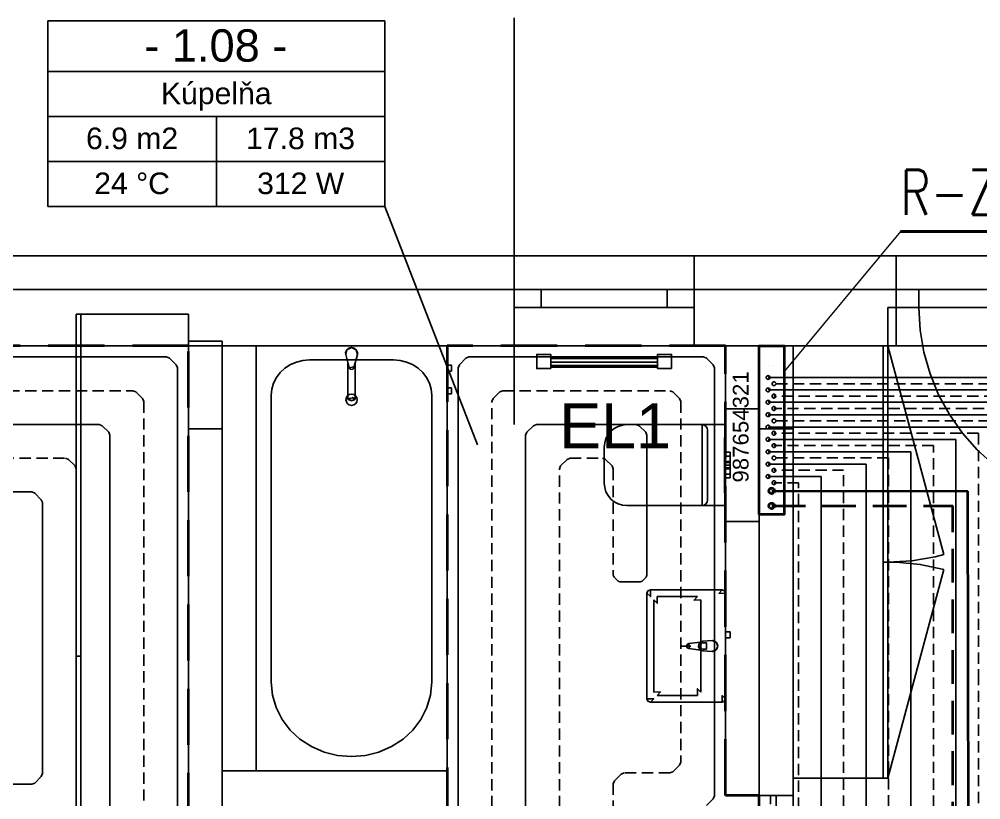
# Model space of a CAD drawing. Header units: millimetres. Extents: x 1046 to 79138, y -20101 to 54562.
# Drawn here: x 13795 to 18075, y 13412 to 16883 of the extents above; entities that cross this region are included whole.
import ezdxf

# ---------------------------------------------------------------- set-up
doc = ezdxf.new("R2010")
doc.units = ezdxf.units.MM
doc.linetypes.add('BODKO__IARKOVAN___M', pattern=[225, 125, -42.5, 15, -42.5])
doc.linetypes.add('DASH', pattern=[75, 50, -25])
for name, color, linetype in [('1__NP___MIESTNOSTIUK', 7, 'Continuous'), ('1__NP___ROZDE_OVA_E', 7, 'Continuous'), ('DXF_LAYER', 1, 'Continuous'), ('ODVODN__POTRUBIE___PODL__VYK_', 7, 'Continuous'), ('OKRAJOV__DILAT_CIA_PDL', 2, 'Continuous'), ('PODLAHOVKA', 7, 'Continuous'), ('POLO_KY', 7, 'Continuous'), ('PR_VODN__POTRUBIE___PODL__VYK_', 7, 'Continuous'), ('TABU_KY', 7, 'Continuous'), ('UK_REBRIK', 94, 'Continuous')]:
    doc.layers.add(name, color=color, linetype=linetype)
for name, color, linetype, lineweight in [('PISMO-R', 6, 'Continuous', 9), ('ROZVOD', 1, 'Continuous', 50), ('vyk-privod-45', 240, 'Continuous', 40), ('vyk-vratka_35°C', 132, 'DASH', 40)]:
    doc.layers.add(name, color=color, linetype=linetype, lineweight=lineweight)
doc.styles.add('ARIAL', font='arial.ttf')
doc.styles.add('TEXT125', font='romans.shx', dxfattribs={"width": 0.8, "height": 100})

# ---------------------------------------------------------------- blocks, each defined once
blk = doc.blocks.new('REBRIK450')
at = {"layer": 'UK_REBRIK', "ltscale": 3}
for p, q in [((35966.5, 10595.5), (35966.5, 11070.5)), ((35973.2, 10595.5), (35973.2, 11070.5)), ((35989, 10595.5), (35989, 11070.5)), ((36004.6, 10595.5), (36004.6, 11070.5)), ((36011.5, 10595.5), (36011.5, 11070.5))]:
    blk.add_line(p, q, dxfattribs=at)
for points in [[(36017.7, 11070.5), (36017.7, 11133), (35955.2, 11133), (35955.2, 11070.5), (36017.7, 11070.5)], [(36017.7, 10533), (36017.7, 10595.5), (35955.2, 10595.5), (35955.2, 10533), (36017.7, 10533)]]:
    blk.add_lwpolyline(points, dxfattribs=at)

msp = doc.modelspace()

# ---------------------------------------------------------------- linework, layer by layer
msp.add_line((15423.3, 16050.7), (15835.2, 14990.8))
at = {"layer": '1__NP___MIESTNOSTIUK'}
for p, q in [((13923.3, 16650.7), (13923.3, 16876.7)), ((13923.3, 16876.7), (15423.3, 16876.7)), ((15423.3, 16650.7), (15423.3, 16876.7)), ((13923.3, 16450.7), (13923.3, 16650.7)), ((13923.3, 16650.7), (15423.3, 16650.7)), ((13923.3, 16650.7), (15423.3, 16650.7)), ((15423.3, 16450.7), (15423.3, 16650.7)), ((13923.3, 16250.7), (13923.3, 16450.7)), ((13923.3, 16450.7), (15423.3, 16450.7)), ((13923.3, 16450.7), (15423.3, 16450.7)), ((14673.3, 16250.7), (14673.3, 16450.7)), ((15423.3, 16250.7), (15423.3, 16450.7)), ((13923.3, 16050.7), (13923.3, 16250.7)), ((13923.3, 16250.7), (15423.3, 16250.7)), ((13923.3, 16250.7), (15423.3, 16250.7)), ((14673.3, 16050.7), (14673.3, 16250.7)), ((15423.3, 16050.7), (15423.3, 16250.7)), ((13923.3, 16050.7), (15423.3, 16050.7))]:
    msp.add_line(p, q, dxfattribs=at)
at = {"layer": '1__NP___ROZDE_OVA_E', "color": 92}
for p, q in [((17089.3, 15431.4), (17089.3, 15431.4)), ((17199.3, 15431.4), (17199.3, 15431.4)), ((17089.3, 14681.4), (17089.3, 14681.4)), ((17199.3, 14681.4), (17199.3, 14681.4))]:
    msp.add_line(p, q, dxfattribs=at)
at = {"layer": '1__NP___ROZDE_OVA_E', "color": 12}
for p, q in [((17128.3, 15344.4), (17128.3, 15345.4)), ((17128.3, 14767.4), (17128.3, 14766.4))]:
    msp.add_line(p, q, dxfattribs=at)
at = {"layer": '1__NP___ROZDE_OVA_E', "color": 172, "linetype": 'DASH'}
for p, q in [((17148.3, 15344.4), (17148.3, 15345.4)), ((17148.3, 14767.4), (17148.3, 14766.4))]:
    msp.add_line(p, q, dxfattribs=at)
at = {"layer": '1__NP___ROZDE_OVA_E', "color": 92}
msp.add_lwpolyline([(17089.3, 14681.4), (17089.3, 15431.4), (17199.3, 15431.4), (17199.3, 14681.4), (17089.3, 14681.4)], dxfattribs=at)
at = {"layer": '1__NP___ROZDE_OVA_E', "lineweight": 40}
msp.add_lwpolyline([(17089.3, 14681.4), (17089.3, 15431.4), (17199.3, 15431.4), (17199.3, 14681.4), (17089.3, 14681.4)], dxfattribs=at)
at = {"layer": 'DXF_LAYER', "color": 252, "linetype": 'Continuous'}
for p, q in [((15998.9, 15831.4), (10299.3, 15831.4)), ((15998.9, 15831.4), (10449.3, 15831.4)), ((15998.9, 15681.4), (15998.9, 15831.4)), ((16798.9, 15831.4), (15998.9, 15831.4)), ((15998.9, 15831.4), (15998.9, 15431.4)), ((15998.9, 15831.4), (15998.9, 15681.4)), ((15998.9, 15831.4), (16798.9, 15831.4)), ((15998.9, 15831.4), (15998.9, 15681.4)), ((16798.9, 15831.4), (16798.9, 15681.4)), ((17699.1, 15831.4), (16798.9, 15831.4)), ((16798.9, 15431.4), (16798.9, 15831.4)), ((16798.9, 15831.4), (16798.9, 15681.4)), ((17699.1, 15831.4), (16798.9, 15831.4)), ((16798.9, 15831.4), (16798.9, 15681.4)), ((17699.1, 15681.4), (17699.1, 15831.4)), ((18799.1, 15831.4), (17699.1, 15831.4)), ((17699.1, 15831.4), (17699.1, 15431.4)), ((17699.1, 15831.4), (17699.1, 15681.4)), ((17699.1, 15831.4), (17699.1, 15681.4)), ((23849.3, 15681.4), (10449.3, 15681.4)), ((10449.3, 15681.4), (15998.9, 15681.4)), ((15998.9, 15681.4), (10699.3, 15681.4)), ((15998.9, 15681.4), (10699.3, 15681.4)), ((15998.9, 15431.4), (15998.9, 15681.4)), ((15998.9, 15681.4), (15998.9, 15601.4)), ((16118.9, 15681.4), (15998.9, 15681.4)), ((15998.9, 15681.4), (15998.9, 15601.4)), ((15998.9, 15681.4), (15998.9, 15601.4)), ((16118.9, 15601.4), (16118.9, 15681.4)), ((16678.9, 15681.4), (16118.9, 15681.4)), ((16798.9, 15681.4), (16678.9, 15681.4)), ((16678.9, 15681.4), (16678.9, 15601.4)), ((16798.9, 15681.4), (17699.1, 15681.4)), ((16798.9, 15681.4), (16798.9, 15431.4)), ((17699.1, 15681.4), (16798.9, 15681.4)), ((17699.1, 15681.4), (16798.9, 15681.4)), ((16798.9, 15681.4), (16798.9, 15601.4)), ((16798.9, 15681.4), (16798.9, 15601.4)), ((16798.9, 15681.4), (16798.9, 15601.4)), ((18799.1, 15681.4), (17699.1, 15681.4)), ((17699.1, 15681.4), (17699.1, 15601.4)), ((18799.1, 15681.4), (17699.1, 15681.4)), ((17699.1, 15681.4), (17699.1, 15601.4)), ((17699.1, 15431.4), (17699.1, 15681.4)), ((17699.1, 15681.4), (17699.1, 15601.4)), ((17699.1, 15681.4), (17799.1, 15681.4)), ((17699.1, 15601.4), (17699.1, 15681.4)), ((17699.1, 15681.4), (17699.1, 15601.4)), ((17699.1, 15681.4), (17699.1, 15601.4)), ((17799.1, 15681.4), (18699.1, 15681.4)), ((17799.1, 15681.4), (17799.1, 15601.4)), ((15998.9, 15601.4), (15998.9, 15431.4)), ((15998.9, 15601.4), (16118.9, 15601.4)), ((15998.9, 15601.4), (15998.9, 15431.4)), ((16118.9, 15601.4), (16678.9, 15601.4)), ((16678.9, 15601.4), (16798.9, 15601.4)), ((16798.9, 15601.4), (16798.9, 15431.4)), ((16798.9, 15601.4), (16798.9, 15431.4)), ((18799.1, 15601.4), (17661.1, 15601.4)), ((17661.1, 15601.4), (17661.1, 15431.4)), ((17699.1, 15601.4), (18799.1, 15601.4)), ((17699.1, 15601.4), (18799.1, 15601.4)), ((17699.1, 15601.4), (17699.1, 15431.4)), ((17799.1, 15601.4), (17699.1, 15601.4)), ((17699.1, 15601.4), (17699.1, 15431.4)), ((18699.1, 15601.4), (17799.1, 15601.4)), ((14549.3, 15571.4), (14049.3, 15571.4)), ((14049.3, 15571.4), (14049.3, 12531.4)), ((14049.3, 12531.4), (14049.3, 15571.4)), ((14049.3, 15571.4), (14549.3, 15571.4)), ((14069.3, 12531.4), (14069.3, 15571.4)), ((14549.3, 12531.4), (14549.3, 15571.4)), ((14549.3, 15571.4), (14549.3, 12531.4)), ((14699.3, 15451.4), (14549.3, 15451.4)), ((14549.3, 15451.4), (14549.3, 15431.4)), ((14549.3, 15451.4), (14549.3, 15431.4)), ((14699.3, 15431.4), (14699.3, 15451.4)), ((14699.3, 15431.4), (14699.3, 15451.4)), ((14549.3, 15431.4), (10699.3, 15431.4)), ((10699.3, 15431.4), (15998.9, 15431.4)), ((10699.3, 15431.4), (15998.9, 15431.4)), ((14549.3, 12391.4), (14549.3, 15431.4)), ((14549.3, 15431.4), (14699.3, 15431.4)), ((14699.3, 15431.4), (14549.3, 15431.4)), ((14549.3, 15431.4), (14549.3, 15061.2)), ((14699.3, 15431.4), (14549.3, 15431.4)), ((14549.3, 15431.4), (14549.3, 15061.2)), ((14699.3, 15431.4), (14699.3, 12391.4)), ((17089.3, 15431.4), (14699.3, 15431.4)), ((14699.3, 15431.4), (14699.3, 13541.4)), ((14849.3, 15431.4), (14699.3, 15431.4)), ((14699.3, 15431.4), (14699.3, 13541.4)), ((14849.3, 15431.4), (14699.3, 15431.4)), ((14699.3, 15061.2), (14699.3, 15431.4)), ((14699.3, 15061.2), (14699.3, 15431.4)), ((14849.3, 15431.4), (14849.3, 13541.4)), ((15699.3, 15431.4), (14849.3, 15431.4)), ((14849.3, 15431.4), (14849.3, 13541.4)), ((15699.3, 15431.4), (14849.3, 15431.4)), ((14849.3, 13541.4), (14849.3, 15431.4)), ((14849.3, 13541.4), (14849.3, 15431.4)), ((15254.1, 15413.7), (15248.3, 15392.1)), ((15274.3, 15423.1), (15254.1, 15413.7)), ((15294.5, 15413.7), (15274.3, 15423.1)), ((15300.3, 15392.1), (15294.5, 15413.7)), ((15699.3, 13541.4), (15699.3, 15431.4)), ((15699.3, 13541.4), (15699.3, 15431.4)), ((15998.9, 15431.4), (16798.9, 15431.4)), ((15998.9, 15431.4), (16798.9, 15431.4)), ((16798.9, 15431.4), (17699.1, 15431.4)), ((16798.9, 15431.4), (17699.1, 15431.4)), ((16939.3, 15431.4), (17089.3, 15431.4)), ((17089.3, 15431.4), (16939.3, 15431.4)), ((16939.3, 15431.4), (16939.3, 13431.4)), ((16939.3, 15431.4), (16939.3, 13431.4)), ((17089.3, 13431.4), (17089.3, 15431.4)), ((17089.3, 13431.4), (17089.3, 15431.4)), ((17089.3, 13393.1), (17089.3, 15431.4)), ((17089.3, 15431.4), (17239.3, 15431.4)), ((17239.3, 15431.4), (17089.3, 15431.4)), ((17089.3, 15431.4), (17089.3, 15061.2)), ((17089.3, 15431.4), (17089.3, 15061.2)), ((17661.1, 15431.4), (17239.3, 15431.4)), ((17239.3, 15431.4), (17239.3, 13508)), ((17661.1, 15431.4), (17239.3, 15431.4)), ((17239.3, 15431.4), (17239.3, 13508)), ((17661.1, 15431.4), (17239.3, 15431.4)), ((17239.3, 15431.4), (17239.3, 13431.4)), ((17239.3, 15061.2), (17239.3, 15431.4)), ((17239.3, 15061.2), (17239.3, 15431.4)), ((17641.1, 13508), (17641.1, 15431.4)), ((17661.1, 13508), (17661.1, 15431.4)), ((17661.1, 13508), (17661.1, 15431.4)), ((17661.1, 15431.4), (17910, 14502.5)), ((17699.1, 15431.4), (18799.1, 15431.4)), ((15057.8, 15366), (15029.2, 15358.9)), ((15057.8, 15366), (15029.2, 15358.9)), ((15087.3, 15368.4), (15057.8, 15366)), ((15087.3, 15368.4), (15057.8, 15366)), ((15461.3, 15368.4), (15087.3, 15368.4)), ((15461.3, 15368.4), (15087.3, 15368.4)), ((15248.3, 15392.1), (15248.3, 15392.1)), ((15248.3, 15392.1), (15264.5, 15333.3)), ((15248.3, 15392.1), (15264.5, 15333.3)), ((15284.2, 15333.3), (15300.3, 15392.1)), ((15284.2, 15333.3), (15300.3, 15392.1)), ((15300.3, 15392.1), (15300.3, 15392.1)), ((15490.8, 15366), (15461.3, 15368.4)), ((15490.8, 15366), (15461.3, 15368.4)), ((15519.5, 15358.9), (15490.8, 15366)), ((15519.5, 15358.9), (15490.8, 15366)), ((14978, 15331.6), (14957.1, 15312.1)), ((14978, 15331.6), (14957.1, 15312.1)), ((15002.3, 15347.3), (14978, 15331.6)), ((15002.3, 15347.3), (14978, 15331.6)), ((15029.2, 15358.9), (15002.3, 15347.3)), ((15029.2, 15358.9), (15002.3, 15347.3)), ((15258.4, 15355.3), (15258.4, 15197.1)), ((15264.5, 15333.3), (15258.4, 15355.3)), ((15258.4, 15355.3), (15258.4, 15197.1)), ((15264.5, 15333.3), (15258.4, 15355.3)), ((15264.5, 15333.3), (15264.5, 15333.3)), ((15264.5, 15333.3), (15267.9, 15327.4)), ((15267.9, 15327.4), (15264.5, 15333.3)), ((15264.5, 15333.3), (15264.5, 15333.3)), ((15267.9, 15327.4), (15274.3, 15325.1)), ((15274.3, 15325.1), (15267.9, 15327.4)), ((15274.3, 15325.1), (15280.7, 15327.4)), ((15280.7, 15327.4), (15274.3, 15325.1)), ((15280.7, 15327.4), (15284.2, 15333.3)), ((15284.2, 15333.3), (15280.7, 15327.4)), ((15290.3, 15355.7), (15284.2, 15333.3)), ((15290.3, 15355.7), (15284.2, 15333.3)), ((15284.2, 15333.3), (15284.2, 15333.3)), ((15284.2, 15333.3), (15284.2, 15333.3)), ((15290.3, 15197.1), (15290.3, 15355.7)), ((15290.3, 15197.1), (15290.3, 15355.7)), ((15546.3, 15347.3), (15519.5, 15358.9)), ((15546.3, 15347.3), (15519.5, 15358.9)), ((15570.6, 15331.6), (15546.3, 15347.3)), ((15570.6, 15331.6), (15546.3, 15347.3)), ((15591.5, 15312.1), (15570.6, 15331.6)), ((15591.5, 15312.1), (15570.6, 15331.6)), ((15699.3, 15344.9), (15699.3, 15317.9)), ((15719.3, 15344.9), (15699.3, 15344.9)), ((15699.3, 15344.9), (15699.3, 15317.9)), ((15719.3, 15344.9), (15699.3, 15344.9)), ((15719.3, 15317.9), (15719.3, 15344.9)), ((15719.3, 15317.9), (15719.3, 15344.9)), ((14940.1, 15289.6), (14927.6, 15264.8)), ((14940.1, 15289.6), (14927.6, 15264.8)), ((14957.1, 15312.1), (14940.1, 15289.6)), ((14957.1, 15312.1), (14940.1, 15289.6)), ((15608.5, 15289.6), (15591.5, 15312.1)), ((15608.5, 15289.6), (15591.5, 15312.1)), ((15621.1, 15264.8), (15608.5, 15289.6)), ((15621.1, 15264.8), (15608.5, 15289.6)), ((15699.3, 15317.9), (15719.3, 15317.9)), ((15699.3, 15317.9), (15719.3, 15317.9)), ((14919.9, 15238.2), (14917.3, 15210.9)), ((14919.9, 15238.2), (14917.3, 15210.9)), ((14927.6, 15264.8), (14919.9, 15238.2)), ((14927.6, 15264.8), (14919.9, 15238.2)), ((15628.7, 15238.2), (15621.1, 15264.8)), ((15628.7, 15238.2), (15621.1, 15264.8)), ((15631.3, 15210.9), (15628.7, 15238.2)), ((15631.3, 15210.9), (15628.7, 15238.2)), ((15699.3, 15244.9), (15699.3, 15217.9)), ((15719.3, 15244.9), (15699.3, 15244.9)), ((15699.3, 15244.9), (15699.3, 15217.9)), ((15719.3, 15244.9), (15699.3, 15244.9)), ((15719.3, 15217.9), (15719.3, 15244.9)), ((15719.3, 15217.9), (15719.3, 15244.9)), ((14917.3, 15210.9), (14917.3, 13935.1)), ((14917.3, 15210.9), (14917.3, 13935.1)), ((15258.4, 15197.1), (15258.4, 15197.1)), ((15258.4, 15197.1), (15260, 15192.8)), ((15260, 15192.8), (15260, 15192.8)), ((15260, 15192.8), (15260, 15192.8)), ((15260, 15192.8), (15274.4, 15187.1)), ((15274.4, 15187.1), (15288.7, 15192.8)), ((15288.7, 15192.8), (15290.3, 15197.1)), ((15288.7, 15192.8), (15288.7, 15192.8)), ((15288.7, 15192.8), (15288.7, 15192.8)), ((15290.3, 15197.1), (15290.3, 15197.1)), ((15631.3, 13935.1), (15631.3, 15210.9)), ((15631.3, 13935.1), (15631.3, 15210.9)), ((15699.3, 15217.9), (15719.3, 15217.9)), ((15699.3, 15217.9), (15719.3, 15217.9)), ((16939.3, 15150.5), (16939.3, 14650.5)), ((16939.3, 15150.5), (17089.3, 15150.5)), ((17089.3, 15150.5), (17089.3, 14650.5)), ((16461, 15072.9), (16443.8, 15063.6)), ((16461, 15072.9), (16443.8, 15063.6)), ((16479.8, 15078.5), (16461, 15072.9)), ((16479.8, 15078.5), (16461, 15072.9)), ((16499.3, 15080.5), (16479.8, 15078.5)), ((16499.3, 15080.5), (16479.8, 15078.5)), ((16939.3, 15080.5), (16499.3, 15080.5)), ((16939.3, 15080.5), (16499.3, 15080.5)), ((16834.3, 15080.5), (16834.3, 14720.5)), ((16939.3, 14720.5), (16939.3, 15080.5)), ((16939.3, 14720.5), (16939.3, 15080.5)), ((14549.3, 15061.2), (14549.3, 12381.4)), ((14699.3, 15061.2), (14549.3, 15061.2)), ((14549.3, 15061.2), (14549.3, 12531.4)), ((14549.3, 15061.2), (14699.3, 15061.2)), ((14699.3, 12381.4), (14699.3, 15061.2)), ((14699.3, 13541.4), (14699.3, 15061.2)), ((16416.2, 15036), (16406.9, 15018.7)), ((16416.2, 15036), (16406.9, 15018.7)), ((16428.6, 15051.2), (16416.2, 15036)), ((16428.6, 15051.2), (16416.2, 15036)), ((16443.8, 15063.6), (16428.6, 15051.2)), ((16443.8, 15063.6), (16428.6, 15051.2)), ((16859.3, 14900.5), (16859.3, 15055.5)), ((16939.3, 15023.5), (16934.3, 15023.5)), ((16934.3, 15023.5), (16934.3, 14777.5)), ((16939.3, 15023.5), (16934.3, 15023.5)), ((16934.3, 15023.5), (16934.3, 14777.5)), ((16939.3, 14777.5), (16939.3, 15023.5)), ((16939.3, 14777.5), (16939.3, 15023.5)), ((17239.3, 15061.2), (17089.3, 15061.2)), ((17089.3, 15061.2), (17089.3, 13431.4)), ((17089.3, 15061.2), (17089.3, 13431.4)), ((17089.3, 15061.2), (17239.3, 15061.2)), ((17239.3, 13431.4), (17239.3, 15061.2)), ((17239.3, 13431.4), (17239.3, 15061.2)), ((16401.2, 15000), (16399.3, 14980.5)), ((16401.2, 15000), (16399.3, 14980.5)), ((16399.3, 14980.5), (16399.3, 14820.5)), ((16399.3, 14980.5), (16399.3, 14820.5)), ((16406.9, 15018.7), (16401.2, 15000)), ((16406.9, 15018.7), (16401.2, 15000)), ((16939.3, 14957.5), (16939.3, 14940.8)), ((16959.3, 14957.5), (16939.3, 14957.5)), ((16939.3, 14957.5), (16939.3, 14940.8)), ((16939.3, 14957.5), (16959.3, 14957.5)), ((16939.3, 14940.8), (16959.3, 14940.8)), ((16939.3, 14940.8), (16939.3, 14916.5)), ((16959.3, 14940.8), (16939.3, 14940.8)), ((16939.3, 14940.8), (16939.3, 14916.5)), ((16959.3, 14940.8), (16959.3, 14957.5)), ((16959.3, 14957.5), (16959.3, 14940.8)), ((16959.3, 14916.5), (16959.3, 14940.8)), ((16959.3, 14940.8), (16959.3, 14916.5)), ((16859.3, 14745.5), (16859.3, 14900.5)), ((16939.3, 14916.5), (16939.3, 14911.8)), ((16959.3, 14916.5), (16939.3, 14916.5)), ((16939.3, 14916.5), (16959.3, 14916.5)), ((16939.3, 14916.5), (16939.3, 14911.8)), ((16939.3, 14916.5), (16959.3, 14916.5)), ((16939.3, 14911.8), (16959.3, 14911.8)), ((16939.3, 14911.8), (16939.3, 14900.5)), ((16959.3, 14911.8), (16939.3, 14911.8)), ((16939.3, 14911.8), (16939.3, 14900.5)), ((16939.3, 14900.5), (16959.3, 14900.5)), ((16939.3, 14900.5), (16939.3, 14889.2)), ((16959.3, 14900.5), (16939.3, 14900.5)), ((16939.3, 14900.5), (16939.3, 14889.2)), ((16959.3, 14911.8), (16959.3, 14916.5)), ((16959.3, 14916.5), (16959.3, 14911.8)), ((16959.3, 14900.5), (16959.3, 14911.8)), ((16959.3, 14911.8), (16959.3, 14900.5)), ((16959.3, 14889.2), (16959.3, 14900.5)), ((16959.3, 14900.5), (16959.3, 14889.2)), ((16939.3, 14889.2), (16959.3, 14889.2)), ((16939.3, 14889.2), (16939.3, 14884.5)), ((16959.3, 14889.2), (16939.3, 14889.2)), ((16939.3, 14889.2), (16939.3, 14884.5)), ((16939.3, 14884.5), (16959.3, 14884.5)), ((16959.3, 14884.5), (16939.3, 14884.5)), ((16939.3, 14884.5), (16939.3, 14860.2)), ((16939.3, 14884.5), (16959.3, 14884.5)), ((16939.3, 14884.5), (16939.3, 14860.2)), ((16939.3, 14860.2), (16959.3, 14860.2)), ((16939.3, 14860.2), (16939.3, 14843.5)), ((16959.3, 14860.2), (16939.3, 14860.2)), ((16939.3, 14860.2), (16939.3, 14843.5)), ((16959.3, 14884.5), (16959.3, 14889.2)), ((16959.3, 14889.2), (16959.3, 14884.5)), ((16959.3, 14860.2), (16959.3, 14884.5)), ((16959.3, 14884.5), (16959.3, 14860.2)), ((16959.3, 14843.5), (16959.3, 14860.2)), ((16959.3, 14860.2), (16959.3, 14843.5)), ((16399.3, 14820.5), (16401.2, 14801)), ((16399.3, 14820.5), (16401.2, 14801)), ((16939.3, 14843.5), (16959.3, 14843.5)), ((16939.3, 14843.5), (16959.3, 14843.5)), ((16401.2, 14801), (16406.9, 14782.2)), ((16401.2, 14801), (16406.9, 14782.2)), ((16406.9, 14782.2), (16416.2, 14764.9)), ((16406.9, 14782.2), (16416.2, 14764.9)), ((16416.2, 14764.9), (16428.6, 14749.8)), ((16416.2, 14764.9), (16428.6, 14749.8)), ((16934.3, 14777.5), (16939.3, 14777.5)), ((16934.3, 14777.5), (16939.3, 14777.5)), ((16428.6, 14749.8), (16443.8, 14737.3)), ((16428.6, 14749.8), (16443.8, 14737.3)), ((16443.8, 14737.3), (16461, 14728.1)), ((16443.8, 14737.3), (16461, 14728.1)), ((16461, 14728.1), (16479.8, 14722.4)), ((16461, 14728.1), (16479.8, 14722.4)), ((16479.8, 14722.4), (16499.3, 14720.5)), ((16479.8, 14722.4), (16499.3, 14720.5)), ((16499.3, 14720.5), (16939.3, 14720.5)), ((16499.3, 14720.5), (16939.3, 14720.5)), ((16939.3, 14650.5), (17089.3, 14650.5)), ((17661.1, 14469.7), (17641.1, 14469.7)), ((17661.1, 13508), (17910, 14437)), ((16593.7, 14341.7), (16589.3, 14331.1)), ((16604.3, 14346.1), (16593.7, 14341.7)), ((16924.3, 14346.1), (16604.3, 14346.1)), ((16604.3, 14346.1), (16604.3, 14346.1)), ((16604.3, 14346.1), (16924.3, 14346.1)), ((16934.9, 14341.7), (16924.3, 14346.1)), ((16924.3, 14346.1), (16924.3, 14346.1)), ((16939.3, 14331.1), (16934.9, 14341.7)), ((16589.3, 14331.1), (16589.3, 14331.1)), ((16589.3, 14331.1), (16589.3, 13861.1)), ((16589.3, 13861.1), (16589.3, 14331.1)), ((16619.3, 13891.1), (16619.3, 14301.1)), ((16634.3, 14316.1), (16814.3, 14316.1)), ((16829.3, 14301.1), (16829.3, 13891.1)), ((16939.3, 14331.1), (16939.3, 14331.1)), ((16939.3, 13861.1), (16939.3, 14331.1)), ((16939.3, 14331.1), (16939.3, 13861.1)), ((16939.3, 14159.6), (16939.3, 14132.6)), ((16959.3, 14159.6), (16939.3, 14159.6)), ((16939.3, 14159.6), (16939.3, 14132.6)), ((16959.3, 14159.6), (16939.3, 14159.6)), ((16939.3, 14159.6), (16939.3, 14132.6)), ((16959.3, 14159.6), (16939.3, 14159.6)), ((16939.3, 14159.6), (16939.3, 14132.6)), ((16959.3, 14159.6), (16939.3, 14159.6)), ((16939.3, 14132.6), (16959.3, 14132.6)), ((16939.3, 14132.6), (16959.3, 14132.6)), ((16939.3, 14132.6), (16959.3, 14132.6)), ((16939.3, 14132.6), (16959.3, 14132.6)), ((16959.3, 14132.6), (16959.3, 14159.6)), ((16959.3, 14132.6), (16959.3, 14159.6)), ((16959.3, 14132.6), (16959.3, 14159.6)), ((16959.3, 14132.6), (16959.3, 14159.6)), ((16767.9, 14103.5), (16765.1, 14096.1)), ((16765.1, 14096.1), (16767.9, 14088.7)), ((16774.9, 14107.2), (16767.9, 14103.5)), ((16767.9, 14088.7), (16774.9, 14085)), ((16827.8, 14113.8), (16774.9, 14107.2)), ((16827.8, 14113.8), (16774.9, 14107.2)), ((16774.9, 14107.2), (16774.9, 14107.2)), ((16774.9, 14085), (16774.9, 14085)), ((16774.9, 14085), (16827.8, 14078.3)), ((16774.9, 14085), (16827.8, 14078.3)), ((16837.4, 14117.1), (16827.8, 14113.8)), ((16827.8, 14113.8), (16827.8, 14113.8)), ((16879.3, 14121.1), (16837.4, 14117.1)), ((16879.3, 14121.1), (16837.4, 14117.1)), ((16837.4, 14117.1), (16837.4, 14117.1)), ((16839.5, 14109.7), (16854.4, 14109.7)), ((16854.4, 14082.5), (16839.5, 14082.5)), ((16854.4, 14109.7), (16854.4, 14082.5)), ((16897, 14113.7), (16879.3, 14121.1)), ((16879.3, 14121.1), (16879.3, 14121.1)), ((16904.3, 14096.1), (16897, 14113.7)), ((16897, 14078.4), (16904.3, 14096.1)), ((14049.3, 14051.4), (14069.3, 14051.4)), ((16827.8, 14078.3), (16827.8, 14078.3)), ((16827.8, 14078.3), (16837.4, 14075.1)), ((16837.4, 14075.1), (16837.4, 14075.1)), ((16837.4, 14075.1), (16879.3, 14071.1)), ((16837.4, 14075.1), (16879.3, 14071.1)), ((16879.3, 14071.1), (16897, 14078.4)), ((16879.3, 14071.1), (16879.3, 14071.1)), ((14917.3, 13935.1), (14922.7, 13877.7)), ((14917.3, 13935.1), (14922.7, 13877.7)), ((15625.9, 13877.7), (15631.3, 13935.1)), ((15625.9, 13877.7), (15631.3, 13935.1)), ((14922.7, 13877.7), (14938.8, 13822)), ((14922.7, 13877.7), (14938.8, 13822)), ((15609.8, 13822), (15625.9, 13877.7)), ((15609.8, 13822), (15625.9, 13877.7)), ((16814.3, 13876.1), (16634.3, 13876.1)), ((16589.3, 13861.1), (16589.3, 13861.1)), ((16589.3, 13861.1), (16593.7, 13850.5)), ((16593.7, 13850.5), (16604.3, 13846.1)), ((16604.3, 13846.1), (16604.3, 13846.1)), ((16604.3, 13846.1), (16924.3, 13846.1)), ((16924.3, 13846.1), (16604.3, 13846.1)), ((16924.3, 13846.1), (16934.9, 13850.5)), ((16924.3, 13846.1), (16924.3, 13846.1)), ((16934.9, 13850.5), (16939.3, 13861.1)), ((16939.3, 13861.1), (16939.3, 13861.1)), ((14938.8, 13822), (14965.1, 13769.8)), ((14938.8, 13822), (14965.1, 13769.8)), ((15583.5, 13769.8), (15609.8, 13822)), ((15583.5, 13769.8), (15609.8, 13822)), ((14965.1, 13769.8), (15000.8, 13722.5)), ((14965.1, 13769.8), (15000.8, 13722.5)), ((15547.8, 13722.5), (15583.5, 13769.8)), ((15547.8, 13722.5), (15583.5, 13769.8)), ((15000.8, 13722.5), (15044.8, 13681.8)), ((15000.8, 13722.5), (15044.8, 13681.8)), ((15503.8, 13681.8), (15547.8, 13722.5)), ((15503.8, 13681.8), (15547.8, 13722.5)), ((15044.8, 13681.8), (15095.8, 13648.7)), ((15044.8, 13681.8), (15095.8, 13648.7)), ((15452.8, 13648.7), (15503.8, 13681.8)), ((15452.8, 13648.7), (15503.8, 13681.8)), ((15095.8, 13648.7), (15152.2, 13624.3)), ((15095.8, 13648.7), (15152.2, 13624.3)), ((15152.2, 13624.3), (15212.3, 13609.4)), ((15152.2, 13624.3), (15212.3, 13609.4)), ((15212.3, 13609.4), (15274.3, 13604.4)), ((15212.3, 13609.4), (15274.3, 13604.4)), ((15274.3, 13604.4), (15336.3, 13609.4)), ((15274.3, 13604.4), (15336.3, 13609.4)), ((15336.3, 13609.4), (15396.4, 13624.3)), ((15336.3, 13609.4), (15396.4, 13624.3)), ((15396.4, 13624.3), (15452.8, 13648.7)), ((15396.4, 13624.3), (15452.8, 13648.7)), ((14699.3, 13541.4), (14849.3, 13541.4)), ((14699.3, 13541.4), (14849.3, 13541.4)), ((15699.3, 13541.4), (14699.3, 13541.4)), ((14699.3, 13541.4), (14699.3, 13391.4)), ((15699.3, 13541.4), (14699.3, 13541.4)), ((14849.3, 13541.4), (15699.3, 13541.4)), ((14849.3, 13541.4), (15699.3, 13541.4)), ((15699.3, 13391.4), (15699.3, 13541.4)), ((15699.3, 13541.4), (15699.3, 13391.4)), ((17239.3, 13508), (17661.1, 13508)), ((17239.3, 13508), (17661.1, 13508)), ((16939.3, 13431.4), (17089.3, 13431.4)), ((16939.3, 13431.4), (17089.3, 13431.4)), ((17089.3, 13431.4), (17239.3, 13431.4)), ((17239.3, 13431.4), (17089.3, 13431.4)), ((17089.3, 13431.4), (17089.3, 12531.4)), ((17139.3, 13431.4), (17089.3, 13431.4)), ((17139.3, 13431.4), (17089.3, 13431.4)), ((17239.3, 13431.4), (17139.3, 13431.4)), ((17139.3, 13393.4), (17139.3, 13431.4)), ((17139.3, 13431.4), (17239.3, 13431.4)), ((17239.3, 13431.4), (17139.3, 13431.4)), ((17239.3, 13431.4), (17139.3, 13431.4)), ((17164.3, 13431.4), (17164.3, 12531.4)), ((17239.3, 13431.4), (17164.3, 13431.4)), ((17239.3, 12531.4), (17239.3, 13431.4)), ((17239.3, 13431.4), (17239.3, 13381.4))]:
    msp.add_line(p, q, dxfattribs=at)
at = {"layer": 'DXF_LAYER', "color": 252, "linetype": 'BODKO__IARKOVAN___M'}
for p, q in [((17699.1, 15831.4), (18799.1, 15831.4)), ((17699.1, 15431.4), (18799.1, 15431.4)), ((17089.3, 13431.4), (17089.3, 12531.4)), ((17239.3, 13431.4), (17239.3, 12531.4))]:
    msp.add_line(p, q, dxfattribs=at)
at = {"layer": 'DXF_LAYER', "color": 252, "linetype": 'Continuous'}
for points in [[(17799.1, 15601.4), (17804.7, 15501.3), (17804.7, 15501.3), (17821.4, 15402.4), (17849, 15305.9), (17887.1, 15213.2), (17935.4, 15125.3), (17993.1, 15043.2), (18059.6, 14968.2), (18134, 14900.9), (18215.4, 14842.4), (18302.9, 14793.3), (18395.3, 14754.2), (18491.4, 14725.7), (18590.1, 14708), (18690.2, 14701.4), (18699.1, 14701.4)], [(15264.5, 15333.3), (15284.1, 15337.4), (15284.2, 15333.3)], [(15264.5, 15333.3), (15284.1, 15337.4), (15284.2, 15333.3)], [(15258.4, 15197.1), (15272.6, 15197.8), (15260, 15192.8)], [(15260, 15192.8), (15271.2, 15187.3), (15271.2, 15187.3), (15283.5, 15189.2), (15288.7, 15192.8)], [(15288.7, 15192.8), (15277.7, 15201.3), (15290.3, 15197.1)], [(17661.1, 14469.7), (17767.5, 14475.6), (17767.5, 14475.6), (17872.6, 14493.3), (17910, 14502.5)], [(17910, 14437), (17805.7, 14458.8), (17805.7, 14458.8), (17699.6, 14469), (17661.1, 14469.7)], [(16604.3, 14346.1), (16605.1, 14316.1), (16589.3, 14331.1)], [(16939.3, 14331.1), (16909.3, 14330.3), (16924.3, 14346.1)], [(16634.3, 14316.1), (16635.1, 14286.1), (16619.3, 14301.1)], [(16829.3, 14301.1), (16799.3, 14300.3), (16814.3, 14316.1)], [(16783.9, 14096.1), (16743.9, 14095), (16743.9, 14095), (16783.9, 14096.1)], [(16774.9, 14107.2), (16778.3, 14085.1), (16774.9, 14085)], [(16827.8, 14113.8), (16819.8, 14104.3), (16819.8, 14104.3), (16818.6, 14091.9), (16824.6, 14080.9), (16827.8, 14078.3)], [(16837.4, 14117.1), (16825.8, 14112.3), (16827.8, 14113.8)], [(16827.8, 14078.3), (16839.8, 14075), (16837.4, 14075.1)], [(16619.3, 13891.1), (16649.3, 13891.9), (16634.3, 13876.1)], [(16814.3, 13876.1), (16813.5, 13906), (16829.3, 13891.1)], [(16924.3, 13846.1), (16923.5, 13876), (16939.3, 13861.1)], [(16589.3, 13861.1), (16619.3, 13861.9), (16604.3, 13846.1)]]:
    msp.add_lwpolyline(points, dxfattribs=at)
msp.add_circle((15274.3, 15191.4), 25, dxfattribs=at)
for centre, radius, start, end in [((15274.3, 15396.7), 26.4, 349.9738, 190.0262), ((16834.3, 15055.5), 25, 0, 90), ((16834.3, 14745.5), 25, 270, 0), ((16839.5, 14096.1), 13.6, 90, 270), ((16879.3, 14096.1), 25, 270, 90)]:
    msp.add_arc(centre, radius, start, end, dxfattribs=at)
at = {"layer": 'ODVODN__POTRUBIE___PODL__VYK_', "color": 172, "linetype": 'DASH'}
for p, q in [((18864.3, 15262.4), (17154.3, 15262.4)), ((18664.3, 15207.4), (17154.3, 15207.4)), ((18464.3, 15152.4), (17154.3, 15152.4)), ((18264.3, 15097.4), (17154.3, 15097.4)), ((18064.3, 15042.4), (17154.3, 15042.4)), ((18064.3, 15042.4), (18064.3, 13972.3)), ((17864.3, 14987.4), (17154.3, 14987.4)), ((17864.3, 11731.4), (17864.3, 14987.4)), ((17664.3, 14932.4), (17154.3, 14932.4)), ((17664.3, 12032.3), (17664.3, 14932.4)), ((17464.3, 14877.4), (17154.3, 14877.4)), ((17464.3, 12331.4), (17464.3, 14877.4)), ((17264.3, 14822.4), (17154.3, 14822.4)), ((17264.3, 13072.4), (17264.3, 14822.4)), ((18064.3, 13972.3), (18064.3, 11553.1))]:
    msp.add_line(p, q, dxfattribs=at)
for points in [[(17154.3, 15262.4), (17154.3, 15262.4), (17154.3, 15262.4), (17154.3, 15262.4), (17154.3, 15262.4), (17154.3, 15262.4)], [(17154.3, 15207.4), (17154.3, 15207.4), (17154.3, 15207.4), (17154.3, 15207.4), (17154.3, 15207.4), (17154.3, 15207.4)], [(17154.3, 15152.4), (17154.3, 15152.4), (17154.3, 15152.4), (17154.3, 15152.4), (17154.3, 15152.4), (17154.3, 15152.4)], [(17154.3, 15097.4), (17154.3, 15097.4), (17154.3, 15097.4), (17154.3, 15097.4), (17154.3, 15097.4), (17154.3, 15097.4)], [(17154.3, 15042.4), (17154.3, 15042.4), (17154.3, 15042.4), (17154.3, 15042.4), (17154.3, 15042.4), (17154.3, 15042.4)], [(18064.3, 15042.4), (18064.3, 15042.4), (18064.3, 15042.4), (18064.3, 15042.4), (18064.3, 15042.4), (18064.3, 15042.4)], [(17154.3, 14987.4), (17154.3, 14987.4), (17154.3, 14987.4), (17154.3, 14987.4), (17154.3, 14987.4), (17154.3, 14987.4)], [(17864.3, 14987.4), (17864.3, 14987.4), (17864.3, 14987.4), (17864.3, 14987.4), (17864.3, 14987.4), (17864.3, 14987.4)], [(17154.3, 14932.4), (17154.3, 14932.4), (17154.3, 14932.4), (17154.3, 14932.4), (17154.3, 14932.4), (17154.3, 14932.4)], [(17664.3, 14932.4), (17664.3, 14932.4), (17664.3, 14932.4), (17664.3, 14932.4), (17664.3, 14932.4), (17664.3, 14932.4)], [(17154.3, 14877.4), (17154.3, 14877.4), (17154.3, 14877.4), (17154.3, 14877.4), (17154.3, 14877.4), (17154.3, 14877.4)], [(17464.3, 14877.4), (17464.3, 14877.4), (17464.3, 14877.4), (17464.3, 14877.4), (17464.3, 14877.4), (17464.3, 14877.4)], [(17154.3, 14822.4), (17154.3, 14822.4), (17154.3, 14822.4), (17154.3, 14822.4), (17154.3, 14822.4), (17154.3, 14822.4)], [(17264.3, 14822.4), (17264.3, 14822.4), (17264.3, 14822.4), (17264.3, 14822.4), (17264.3, 14822.4), (17264.3, 14822.4)]]:
    msp.add_lwpolyline(points, dxfattribs=at)
for centre in [(17154.3, 15262.4), (17154.3, 15207.4), (17154.3, 15152.4), (17154.3, 15097.4), (17154.3, 15042.4), (17154.3, 14987.4), (17154.3, 14932.4), (17154.3, 14877.4), (17154.3, 14822.4)]:
    msp.add_circle(centre, 8.5, dxfattribs=at)
at = {"layer": 'OKRAJOV__DILAT_CIA_PDL', "color": 116, "linetype": 'DASH', "lineweight": 40, "ltscale": 5, "true_color": 0x136734}
for points in [[(14549.3, 12531.4), (14549.3, 15431.4), (10699.3, 15431.4), (10699.3, 12531.4), (14549.3, 12531.4)], [(17089.3, 12531.4), (17089.3, 13431.4), (16939.3, 13431.4), (16939.3, 15431.4), (15699.3, 15431.4), (15699.3, 12531.4), (17089.3, 12531.4)]]:
    msp.add_lwpolyline(points, dxfattribs=at)
at = {"layer": 'PISMO-R', "color": 0}
msp.add_line((17717.9, 15938.8), (17199.3, 15317), dxfattribs=at)
at = {"layer": 'PODLAHOVKA', "color": 12}
for points in [[(10797.1, 15381.4), (14451.5, 15381.4), (14464.8, 15375.9), (14493.8, 15346.9), (14499.3, 15333.6), (14499.3, 12629.2), (14493.8, 12615.9), (14464.8, 12586.9), (14451.5, 12581.4), (13819.2, 12581.4), (13805.9, 12586.9), (13776.9, 12615.9)], [(15749.3, 12629.2), (15749.3, 15333.6), (15754.8, 15346.9), (15783.8, 15375.9), (15797.1, 15381.4), (16841.5, 15381.4), (16854.8, 15375.9), (16883.8, 15346.9), (16889.3, 15333.6), (16889.3, 13429.2), (16883.8, 13415.9), (16854.8, 13386.9)], [(10997.1, 15081.4), (14151.5, 15081.4), (14164.8, 15075.9), (14193.8, 15046.9), (14199.3, 15033.6), (14199.3, 13229.2), (14193.8, 13215.9), (14164.8, 13186.9), (14151.5, 13181.4), (11197.1, 13181.4)], [(16049.3, 12929.2), (16049.3, 15033.6), (16054.8, 15046.9), (16083.8, 15075.9), (16097.1, 15081.4), (16541.5, 15081.4), (16554.8, 15075.9), (16583.8, 15046.9), (16589.3, 15033.6), (16589.3, 14411.3), (16585.9, 14402.9), (16567.8, 14384.9), (16559.4, 14381.4), (16514.3, 14381.4)], [(11197.1, 14781.4), (13851.5, 14781.4), (13864.8, 14775.9), (13893.8, 14746.9), (13899.3, 14733.6), (13899.3, 13529.2), (13893.8, 13515.9), (13864.8, 13486.9), (13851.5, 13481.4), (11397.1, 13481.4)]]:
    msp.add_lwpolyline(points, dxfattribs=at)
at = {"layer": 'PODLAHOVKA', "color": 172, "linetype": 'DASH'}
for points in [[(10897.1, 15231.4), (14301.5, 15231.4), (14314.8, 15225.9), (14343.8, 15196.9), (14349.3, 15183.6), (14349.3, 12779.2), (14343.8, 12765.9), (14314.8, 12736.9), (14301.5, 12731.4), (13969.2, 12731.4), (13955.9, 12736.9), (13926.9, 12765.9), (13921.4, 12779.2), (13921.4, 12983.6), (13915.9, 12996.9), (13886.9, 13025.9), (13873.6, 13031.4), (11097.1, 13031.4)], [(15899.3, 12779.2), (15899.3, 15183.6), (15904.8, 15196.9), (15933.8, 15225.9), (15947.1, 15231.4), (16691.5, 15231.4), (16704.8, 15225.9), (16733.8, 15196.9), (16739.3, 15183.6), (16739.3, 13579.2), (16733.8, 13565.9), (16704.8, 13536.9), (16691.5, 13531.4), (16487.1, 13531.4), (16473.8, 13525.9), (16444.8, 13496.9), (16439.3, 13483.6), (16439.3, 13079.2)], [(11097.1, 14931.4), (14001.5, 14931.4), (14014.8, 14925.9), (14043.8, 14896.9), (14049.3, 14883.6), (14049.3, 13379.2), (14043.8, 13365.9), (14014.8, 13336.9), (14001.5, 13331.4), (11297.1, 13331.4)], [(16199.3, 13079.2), (16199.3, 14883.6), (16204.8, 14896.9), (16233.8, 14925.9), (16247.1, 14931.4), (16391.5, 14931.4), (16404.8, 14925.9), (16433.8, 14896.9), (16439.3, 14883.6), (16439.3, 14411.3), (16442.8, 14402.9), (16460.9, 14384.9), (16469.2, 14381.4), (16514.3, 14381.4)]]:
    msp.add_lwpolyline(points, dxfattribs=at)
at = {"layer": 'PR_VODN__POTRUBIE___PODL__VYK_', "color": 12}
for p, q in [((18964.3, 15289.9), (17128.3, 15289.9)), ((18764.3, 15234.9), (17128.3, 15234.9)), ((18564.3, 15179.9), (17128.3, 15179.9)), ((18364.3, 15124.9), (17128.3, 15124.9)), ((18164.3, 15069.9), (17128.3, 15069.9)), ((17964.3, 15014.9), (17128.3, 15014.9)), ((17964.3, 11581.4), (17964.3, 15014.9)), ((17764.3, 14959.9), (17128.3, 14959.9)), ((17764.3, 11882.3), (17764.3, 14959.9)), ((17564.3, 14904.9), (17128.3, 14904.9)), ((17564.3, 12181.4), (17564.3, 14904.9)), ((17364.3, 14849.9), (17128.3, 14849.9)), ((17364.3, 12922.4), (17364.3, 14849.9))]:
    msp.add_line(p, q, dxfattribs=at)
for points in [[(17128.3, 15289.9), (17128.3, 15289.9), (17128.3, 15289.9), (17128.3, 15289.9), (17128.3, 15289.9), (17128.3, 15289.9)], [(17128.3, 15234.9), (17128.3, 15234.9), (17128.3, 15234.9), (17128.3, 15234.9), (17128.3, 15234.9), (17128.3, 15234.9)], [(17128.3, 15179.9), (17128.3, 15179.9), (17128.3, 15179.9), (17128.3, 15179.9), (17128.3, 15179.9), (17128.3, 15179.9)], [(17128.3, 15124.9), (17128.3, 15124.9), (17128.3, 15124.9), (17128.3, 15124.9), (17128.3, 15124.9), (17128.3, 15124.9)], [(17128.3, 15069.9), (17128.3, 15069.9), (17128.3, 15069.9), (17128.3, 15069.9), (17128.3, 15069.9), (17128.3, 15069.9)], [(17128.3, 15014.9), (17128.3, 15014.9), (17128.3, 15014.9), (17128.3, 15014.9), (17128.3, 15014.9), (17128.3, 15014.9)], [(17964.3, 15014.9), (17964.3, 15014.9), (17964.3, 15014.9), (17964.3, 15014.9), (17964.3, 15014.9), (17964.3, 15014.9)], [(17128.3, 14959.9), (17128.3, 14959.9), (17128.3, 14959.9), (17128.3, 14959.9), (17128.3, 14959.9), (17128.3, 14959.9)], [(17764.3, 14959.9), (17764.3, 14959.9), (17764.3, 14959.9), (17764.3, 14959.9), (17764.3, 14959.9)], [(17128.3, 14904.9), (17128.3, 14904.9), (17128.3, 14904.9), (17128.3, 14904.9), (17128.3, 14904.9), (17128.3, 14904.9)], [(17564.3, 14904.9), (17564.3, 14904.9), (17564.3, 14904.9), (17564.3, 14904.9), (17564.3, 14904.9)], [(17128.3, 14849.9), (17128.3, 14849.9), (17128.3, 14849.9), (17128.3, 14849.9), (17128.3, 14849.9), (17128.3, 14849.9)], [(17364.3, 14849.9), (17364.3, 14849.9), (17364.3, 14849.9), (17364.3, 14849.9), (17364.3, 14849.9)]]:
    msp.add_lwpolyline(points, dxfattribs=at)
for centre in [(17128.3, 15289.9), (17128.3, 15234.9), (17128.3, 15179.9), (17128.3, 15124.9), (17128.3, 15069.9), (17128.3, 15014.9), (17128.3, 14959.9), (17128.3, 14904.9), (17128.3, 14849.9)]:
    msp.add_circle(centre, 8.5, dxfattribs=at)
at = {"layer": 'ROZVOD', "color": 0}
msp.add_line((17717.9, 15938.8), (18847.7, 15938.8), dxfattribs=at)
at = {"layer": 'TABU_KY', "color": 5}
msp.add_line((15998.3, 16890), (15998.3, 15081.4), dxfattribs=at)
at = {"layer": 'vyk-privod-45', "ltscale": 12}
for p in [(17144.4, 14785.8), (18024.9, 9725.8)]:
    msp.add_line(p, (18017.6, 14784.5), dxfattribs=at)
at = {"layer": 'vyk-privod-45'}
msp.add_circle((17144.4, 14785.8), 12.7, dxfattribs=at)
at = {"layer": 'vyk-vratka_35°C', "ltscale": 3}
for p in [(17144.3, 14719.1), (17950.8, 9653)]:
    msp.add_line(p, (17950.8, 14719.1), dxfattribs=at)
at = {"layer": 'vyk-vratka_35°C', "linetype": 'ByBlock'}
msp.add_circle((17144.3, 14719.1), 12.7, dxfattribs=at)

# ---------------------------------------------------------------- block references
at = {"layer": 'UK_REBRIK', "xscale": -1, "rotation": 90.00000157762499}
msp.add_blockref('REBRIK450', (27231.9, 51347.9), dxfattribs=at)

# ---------------------------------------------------------------- texts
at = {"layer": '1__NP___MIESTNOSTIUK', "style": 'ARIAL'}
for s, height, p in [('- 1.08 -', 143.99, (14351.8, 16694.7)), ('Kúpelňa', 95.99, (14426.3, 16505.7)), ('6.9 m2', 95.99, (14092.8, 16305.7)), ('17.8 m3', 95.99, (14805.3, 16305.7)), ('24 °C', 95.99, (14129.3, 16105.7)), ('312 W', 95.99, (14854.3, 16105.7))]:
    msp.add_text(s, height=height, dxfattribs=at).set_placement(p)
at = {"layer": 'POLO_KY', "color": 7, "style": 'ARIAL'}
for s, p in [('1', (17041.3, 15263.1)), ('2', (17041.3, 15208.1)), ('3', (17041.3, 15153.1)), ('4', (17041.3, 15098.1)), ('5', (17041.3, 15043.1)), ('6', (17041.3, 14988.1)), ('7', (17041.3, 14933.1)), ('8', (17041.3, 14878.1)), ('9', (17041.3, 14823.1))]:
    msp.add_text(s, height=70, rotation=90, dxfattribs=at).set_placement(p)
msp.add_text('EL1', height=200, dxfattribs=at).set_placement((16198.9, 14975.1))
at = {"layer": 'ROZVOD', "color": 0, "style": 'TEXT125', "width": 0.75}
msp.add_text('R-Z (9)', height=200, dxfattribs=at).set_placement((17716.9, 16013.6))

doc.saveas('drawing.dxf')
